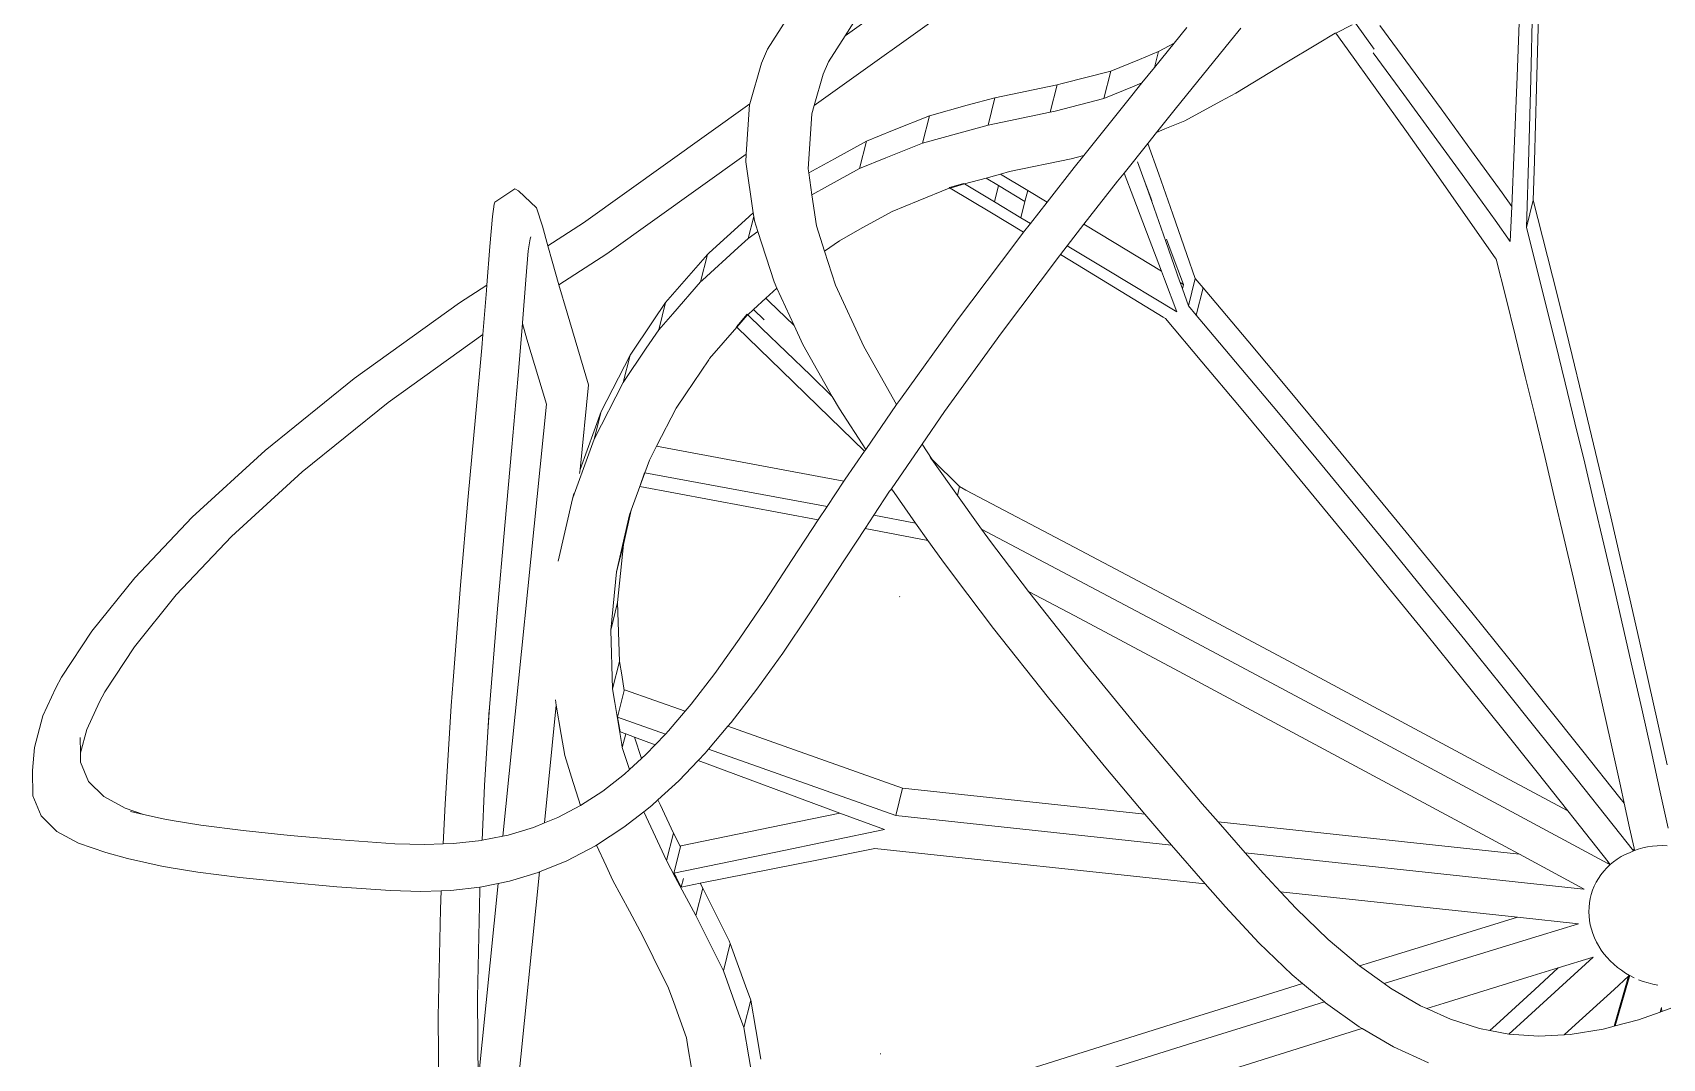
# Model space of a CAD drawing. Header units: millimetres. Extents: x 930469 to 1523124, y -120375 to 411163.
# Drawn here: x 1423633.1 to 1424059.6, y -43642.7 to -43374.1 of the extents above; entities that cross this region are included whole.
import ezdxf

# ---------------------------------------------------------------- set-up
doc = ezdxf.new("R2010")
doc.units = ezdxf.units.MM
doc.linetypes.add('HIDDEN', pattern=[0.75, 0.5, -0.25])
doc.layers.add('A-NET KHUAT', color=8, linetype='HIDDEN', lineweight=0)
doc.layers.add('xr', color=8, linetype='Continuous', lineweight=0)

# ---------------------------------------------------------------- blocks, each defined once
blk = doc.blocks.new('zzz')
at = {"layer": 'xr', "ltscale": 3}
for p, q in [((1230075.31, 23578.7), (1230067.24, 23570.64)), ((1230085.75, 23583.06), (1230075.31, 23578.7)), ((1230099.1, 23583.27), (1230085.75, 23583.06)), ((1230099.1, 23583.27), (1230111.11, 23582.34)), ((1230127.64, 23577.87), (1230111.11, 23582.34)), ((1230142.43, 23571.09), (1230127.64, 23577.87)), ((1230067.24, 23570.64), (1230061.01, 23559.27)), ((1230147.93, 23568.06), (1230142.43, 23571.09)), ((1230172, 23552.29), (1230147.93, 23568.06)), ((1230061.01, 23559.27), (1230056.13, 23544.85)), ((1230093.36, 23553.93), (1230085.47, 23546.05)), ((1230103.52, 23558.17), (1230093.36, 23553.93)), ((1230108.31, 23558.24), (1230103.52, 23558.17)), ((1230116.41, 23558.37), (1230108.31, 23558.24)), ((1230108.31, 23558.24), (1230120.64, 23554.91)), ((1230120.64, 23554.91), (1230135.14, 23548.26)), ((1230200.03, 23529.72), (1230172, 23552.29)), ((1230053.07, 23533.59), (1230056.13, 23544.85)), ((1230085.47, 23546.05), (1230079.36, 23534.89)), ((1230135.14, 23548.26), (1230140.34, 23545.4)), ((1230140.34, 23545.4), (1230163.85, 23529.99)), ((1230079.36, 23534.89), (1230076.1, 23525.25)), ((1230053.07, 23533.59), (1230049.18, 23516.49)), ((1230077.63, 23531.98), (1230076.1, 23525.25)), ((1230163.85, 23529.99), (1230191.01, 23508.12)), ((1230231.73, 23499.68), (1230200.03, 23529.72)), ((1230076.1, 23525.25), (1230073.74, 23514.89)), ((1230048.32, 23511.81), (1230045.92, 23496.81)), ((1230049.18, 23516.49), (1230048.32, 23511.81)), ((1230072.88, 23510.19), (1230070.48, 23495.15)), ((1230073.74, 23514.89), (1230072.88, 23510.19)), ((1230191.01, 23508.12), (1230221.66, 23479.08)), ((1230045.92, 23496.81), (1230043.08, 23474.72)), ((1230070.48, 23495.15), (1230067.62, 23472.97)), ((1230266.69, 23461.57), (1230231.73, 23499.68)), ((1230043.08, 23474.72), (1230040.54, 23450.41)), ((1230221.66, 23479.08), (1230255.46, 23442.24)), ((1230067.62, 23472.97), (1230065.06, 23448.52)), ((1230304.32, 23414.98), (1230266.69, 23461.57)), ((1230040.54, 23450.41), (1230038.25, 23424.08)), ((1230065.06, 23448.52), (1230062.76, 23422.01)), ((1230255.46, 23442.24), (1230291.89, 23397.13)), ((1230038.25, 23424.08), (1230036.23, 23395.92)), ((1230062.76, 23422.01), (1230060.74, 23393.76)), ((1230343.97, 23359.78), (1230304.32, 23414.98)), ((1230036.23, 23395.92), (1230035.76, 23380.01)), ((1230060.74, 23393.76), (1230060.27, 23378.06)), ((1230291.89, 23397.13), (1230327.44, 23347.63)), ((1230035.76, 23380.01), (1230036.15, 23369.39)), ((1230060.27, 23378.06), (1230060.63, 23368.3)), ((1229913.4, 23370.58), (1229970.29, 23370.99)), ((1229970.29, 23370.99), (1230026.54, 23369.83)), ((1230026.54, 23369.83), (1230036.15, 23369.39)), ((1230036.15, 23369.39), (1230036.34, 23364.35)), ((1230036.34, 23364.35), (1230038.07, 23349.15)), ((1230060.63, 23368.3), (1230081.42, 23367.36)), ((1230060.63, 23368.3), (1230060.83, 23362.92)), ((1230081.42, 23367.36), (1230133.02, 23364.15)), ((1230133.02, 23364.15), (1230146.16, 23363.22)), ((1230060.83, 23362.92), (1230062.49, 23348.35)), ((1230146.16, 23363.22), (1230196.23, 23359.27)), ((1230196.23, 23359.27), (1230242.54, 23355.21)), ((1230353.19, 23345.51), (1230343.97, 23359.78)), ((1229936.09, 23350.07), (1229980.28, 23350.39)), ((1229936.09, 23350.07), (1230039.97, 23339.62)), ((1229980.28, 23350.39), (1230036.39, 23349.23)), ((1230036.39, 23349.23), (1230038.07, 23349.15)), ((1230038.07, 23349.15), (1230038.09, 23348.93)), ((1230038.09, 23348.93), (1230039.97, 23339.62)), ((1230062.49, 23348.35), (1230062.55, 23348.05)), ((1230062.55, 23348.05), (1230064.75, 23337.13)), ((1230062.55, 23348.05), (1230091.26, 23346.77)), ((1230119.29, 23345.01), (1230091.26, 23346.77)), ((1230242.54, 23355.21), (1230284.19, 23351.43)), ((1230284.19, 23351.43), (1230320.39, 23348.21)), ((1230320.39, 23348.21), (1230327.44, 23347.63)), ((1230327.44, 23347.63), (1230350.4, 23345.73)), ((1230039.97, 23339.62), (1230041.16, 23333.71)), ((1230119.29, 23345.01), (1230131.1, 23344.28)), ((1230132.04, 23344.11), (1230119.29, 23345.01)), ((1230181.59, 23340.2), (1230132.04, 23344.11)), ((1230227.31, 23336.19), (1230181.59, 23340.2)), ((1230350.4, 23345.73), (1230353.19, 23345.51)), ((1230353.19, 23345.51), (1230373.53, 23343.93)), ((1230373.53, 23343.93), (1230389.13, 23342.61)), ((1230389.13, 23342.61), (1230395.59, 23341.67)), ((1230395.59, 23341.67), (1230396.72, 23341.31)), ((1230403.63, 23330.84), (1230396.72, 23341.31)), ((1229904.73, 23332.15), (1230045.96, 23317.95)), ((1230041.16, 23333.71), (1230045.69, 23318.62)), ((1230064.75, 23337.13), (1230065.3, 23334.39)), ((1230064.75, 23337.13), (1230291.02, 23314.37)), ((1230065.3, 23334.39), (1230069.29, 23321.09)), ((1230268.4, 23332.46), (1230227.31, 23336.19)), ((1230304.05, 23329.3), (1230268.4, 23332.46)), ((1230403.63, 23330.84), (1230402.73, 23328.95)), ((1230325.04, 23324.52), (1230291.02, 23314.37)), ((1230333.26, 23326.88), (1230304.05, 23329.3)), ((1230333.26, 23326.88), (1230325.04, 23324.52)), ((1230333.5, 23326.86), (1230333.26, 23326.88)), ((1230356.1, 23325.11), (1230333.5, 23326.86)), ((1230371.31, 23323.82), (1230356.1, 23325.11)), ((1230377.59, 23322.9), (1230371.31, 23323.82)), ((1230378.64, 23322.57), (1230377.59, 23322.9)), ((1230393.7, 23319.61), (1230402.73, 23328.95)), ((1230045.69, 23318.62), (1230045.96, 23317.95)), ((1230045.96, 23317.95), (1230051.82, 23303.59)), ((1230069.29, 23321.09), (1230071.63, 23315.36)), ((1230071.63, 23315.36), (1230074.45, 23308.45)), ((1230071.63, 23315.36), (1230133.24, 23309.17)), ((1230373.85, 23313.55), (1230365.82, 23311.29)), ((1230384.15, 23316.46), (1230373.85, 23313.55)), ((1230385.85, 23294.99), (1230373.85, 23313.55)), ((1230393.7, 23319.61), (1230384.15, 23316.46)), ((1230074.45, 23308.45), (1230080.72, 23296.53)), ((1230106.89, 23304.78), (1230095.53, 23301.18)), ((1230117.95, 23306.61), (1230106.89, 23304.78)), ((1230133.24, 23309.17), (1230117.95, 23306.61)), ((1230136.15, 23309.66), (1230133.24, 23309.17)), ((1230241.41, 23300.73), (1230208.8, 23308.21)), ((1230353.51, 23307.76), (1230338.69, 23303.51)), ((1230365.82, 23311.29), (1230353.51, 23307.76)), ((1230353.51, 23307.76), (1230369.69, 23282.73)), ((1230051.82, 23303.59), (1230059.69, 23288.62)), ((1230095.53, 23301.18), (1230080.72, 23296.53)), ((1230080.72, 23296.53), (1230080.76, 23296.44)), ((1230080.76, 23296.44), (1230088.29, 23284.87)), ((1230241.83, 23300.58), (1230241.41, 23300.73)), ((1230244.08, 23300.06), (1230241.83, 23300.58)), ((1230241.83, 23300.58), (1230272.69, 23289.33)), ((1230256.77, 23296.75), (1230254.59, 23296.96)), ((1230301.08, 23292.29), (1230256.77, 23296.75)), ((1230256.77, 23296.75), (1230287.01, 23285.72)), ((1230338.69, 23303.51), (1230301.08, 23292.29)), ((1230060.05, 23288.07), (1230049.19, 23283.04)), ((1230059.69, 23288.62), (1230060.05, 23288.07)), ((1230060.05, 23288.07), (1230069.34, 23273.78)), ((1230287.01, 23285.72), (1230272.69, 23289.33)), ((1230272.69, 23289.33), (1230302.28, 23274.19)), ((1230385.85, 23294.99), (1230448.15, 23207.92)), ((1230041.52, 23279.5), (1230025.38, 23270.87)), ((1230049.19, 23283.04), (1230041.52, 23279.5)), ((1230088.29, 23284.87), (1230097.16, 23273.52)), ((1230134.79, 23278.55), (1230112.75, 23274.87)), ((1230141.86, 23279.75), (1230134.79, 23278.55)), ((1230172.66, 23280.71), (1230141.86, 23279.75)), ((1230156.18, 23276.14), (1230141.86, 23279.75)), ((1230186.99, 23277.1), (1230172.66, 23280.71)), ((1230203.18, 23277.68), (1230172.66, 23280.71)), ((1230287.01, 23285.72), (1230316.6, 23270.58)), ((1230369.69, 23282.73), (1230421.93, 23209.73)), ((1230025.38, 23270.87), (1230012.26, 23263.91)), ((1230069.34, 23273.78), (1230077.45, 23263.4)), ((1230097.16, 23273.52), (1230099.54, 23270.92)), ((1230111.2, 23274.61), (1230099.54, 23270.92)), ((1230099.54, 23270.92), (1230105.33, 23264.61)), ((1230112.75, 23274.87), (1230111.2, 23274.61)), ((1230118.31, 23272.82), (1230111.2, 23274.61)), ((1230116.59, 23268.17), (1230118.31, 23272.82)), ((1230118.21, 23252.02), (1230127.09, 23277.1)), ((1230118.31, 23272.82), (1230119.42, 23275.82)), ((1230127.09, 23277.1), (1230119.42, 23275.82)), ((1230141.02, 23273.59), (1230127.09, 23277.1)), ((1230130.17, 23241.71), (1230141.41, 23273.49)), ((1230149.11, 23274.94), (1230141.02, 23273.59)), ((1230141.41, 23273.49), (1230141.02, 23273.59)), ((1230156.18, 23276.14), (1230149.11, 23274.94)), ((1230186.99, 23277.1), (1230156.18, 23276.14)), ((1230217.5, 23274.07), (1230186.99, 23277.1)), ((1230217.5, 23274.07), (1230203.18, 23277.68)), ((1230232.98, 23270.84), (1230203.18, 23277.68)), ((1230235.4, 23269.96), (1230217.5, 23274.07)), ((1230235.4, 23269.96), (1230232.98, 23270.84)), ((1230247.86, 23265.42), (1230235.4, 23269.96)), ((1230320.19, 23262.08), (1230302.28, 23274.19)), ((1230316.6, 23270.58), (1230302.28, 23274.19)), ((1230334.52, 23258.47), (1230316.6, 23270.58)), ((1230012.26, 23263.91), (1230001.43, 23258.5)), ((1230077.45, 23263.4), (1230066.9, 23258.48)), ((1230077.45, 23263.4), (1230080.73, 23259.22)), ((1230116.59, 23268.17), (1230105.33, 23264.61)), ((1230105.33, 23264.61), (1230107.6, 23262.12)), ((1230107.6, 23262.12), (1230112.6, 23257.36)), ((1230112.6, 23257.36), (1230116.59, 23268.17)), ((1230230.34, 23172.07), (1230247.86, 23265.42)), ((1230237.31, 23167.48), (1230255.03, 23262.81)), ((1230247.86, 23265.42), (1230247.88, 23265.53)), ((1230255.03, 23262.81), (1230247.86, 23265.42)), ((1230255.05, 23262.92), (1230247.88, 23265.53)), ((1230255.03, 23262.81), (1230255.05, 23262.92)), ((1230261.68, 23260.38), (1230255.03, 23262.81)), ((1230329.81, 23255.56), (1230320.19, 23262.08)), ((1230001.43, 23258.5), (1229985.07, 23250.39)), ((1230066.9, 23258.48), (1230051.89, 23251.52)), ((1230081.22, 23254.87), (1230066.21, 23247.91)), ((1230080.73, 23259.22), (1230083.66, 23256.01)), ((1230083.66, 23256.01), (1230081.22, 23254.87)), ((1230083.66, 23256.01), (1230093.73, 23245.02)), ((1230112.6, 23257.36), (1230118.21, 23252.02)), ((1230250.67, 23158.67), (1230268.89, 23256.7)), ((1230268.89, 23256.7), (1230261.68, 23260.38)), ((1230288.86, 23246.49), (1230268.89, 23256.7)), ((1230338.27, 23248.25), (1230329.81, 23255.56)), ((1230344.14, 23251.95), (1230329.81, 23255.56)), ((1230344.14, 23251.95), (1230334.52, 23258.47)), ((1229977.65, 23247.72), (1229959.12, 23241.08)), ((1229985.07, 23250.39), (1229977.65, 23247.72)), ((1230043.27, 23246.9), (1230023.12, 23236.13)), ((1230043.21, 23246.49), (1230038.07, 23243.74)), ((1230045.26, 23247.59), (1230043.21, 23246.49)), ((1230051.89, 23251.52), (1230043.27, 23246.9)), ((1230056.37, 23194.2), (1230045.26, 23247.59)), ((1230059.11, 23244.1), (1230045.26, 23247.59)), ((1230066.21, 23247.91), (1230051.89, 23251.52)), ((1230066.21, 23247.91), (1230059.11, 23244.1)), ((1230093.73, 23245.02), (1230104.31, 23234.95)), ((1230118.21, 23252.02), (1230119.79, 23250.51)), ((1230119.79, 23250.51), (1230130.17, 23241.71)), ((1230296.36, 23241.44), (1230288.86, 23246.49)), ((1230355.07, 23233.65), (1230338.27, 23248.25)), ((1230352.59, 23244.64), (1230344.14, 23251.95)), ((1230369.39, 23230.04), (1230352.59, 23244.64)), ((1229954.33, 23240.26), (1229932.05, 23236.48)), ((1229959.12, 23241.08), (1229954.33, 23240.26)), ((1230023.12, 23236.13), (1230019.38, 23234.25)), ((1230037.45, 23232.52), (1230023.12, 23236.13)), ((1230042.57, 23242.61), (1230038.07, 23243.74)), ((1230040.04, 23233.91), (1230038.07, 23243.74)), ((1230059.59, 23243.98), (1230059.11, 23244.1)), ((1230070.69, 23190.59), (1230059.59, 23243.98)), ((1230130.17, 23241.71), (1230133.86, 23238.58)), ((1230133.86, 23238.58), (1230149.86, 23226.25)), ((1230314.23, 23229.36), (1230296.36, 23241.44)), ((1230019.38, 23234.25), (1229995.51, 23222.34)), ((1230033.7, 23230.64), (1230009.83, 23218.73)), ((1230037.45, 23232.52), (1230033.7, 23230.64)), ((1230040.04, 23233.91), (1230037.45, 23232.52)), ((1230052.57, 23171), (1230040.04, 23233.91)), ((1230110.25, 23229.5), (1230075.52, 23131.54)), ((1230076.84, 23160.84), (1230104.31, 23234.95)), ((1230104.31, 23234.95), (1230108.23, 23231.21)), ((1230108.23, 23231.21), (1230110.25, 23229.5)), ((1230110.25, 23229.5), (1230122.25, 23219.32)), ((1230314.76, 23228.91), (1230314.23, 23229.36)), ((1230331.17, 23214.72), (1230314.76, 23228.91)), ((1230355.94, 23232.7), (1230355.07, 23233.65)), ((1230369.39, 23230.04), (1230355.07, 23233.65)), ((1230372.97, 23213.97), (1230355.94, 23232.7)), ((1230370.26, 23229.09), (1230369.39, 23230.04)), ((1230387.3, 23210.36), (1230370.26, 23229.09)), ((1229994.22, 23221.7), (1229972.08, 23213.73)), ((1229995.51, 23222.34), (1229994.22, 23221.7)), ((1230008.54, 23218.09), (1229994.22, 23221.7)), ((1230122.25, 23219.32), (1230089.84, 23127.93)), ((1230122.25, 23219.32), (1230124.2, 23217.67)), ((1230149.86, 23226.25), (1230167.8, 23213.43)), ((1229964.53, 23211.03), (1229949.1, 23208.39)), ((1229972.08, 23213.73), (1229964.53, 23211.03)), ((1229978.85, 23207.42), (1229964.53, 23211.03)), ((1230008.54, 23218.09), (1229986.41, 23210.12)), ((1230009.83, 23218.73), (1230008.54, 23218.09)), ((1230124.2, 23217.67), (1230141.64, 23204.22)), ((1230167.8, 23213.43), (1230187.68, 23200)), ((1230308.6, 23191.34), (1230331.17, 23214.72)), ((1230331.17, 23214.72), (1230331.37, 23214.92)), ((1230332.57, 23213.51), (1230331.17, 23214.72)), ((1230332.63, 23213.84), (1230331.37, 23214.92)), ((1230337.46, 23209.26), (1230332.57, 23213.51)), ((1230337.98, 23209.19), (1230332.63, 23213.84)), ((1230377.74, 23208.7), (1230372.97, 23213.97)), ((1230391.18, 23206.07), (1230387.3, 23210.36)), ((1229949.1, 23208.39), (1229933.67, 23205.77)), ((1229963.43, 23204.78), (1229947.99, 23202.16)), ((1229978.85, 23207.42), (1229963.43, 23204.78)), ((1229986.41, 23210.12), (1229978.85, 23207.42)), ((1230141.64, 23204.22), (1230160.62, 23190.66)), ((1230330.61, 23201.52), (1230337.75, 23208.95)), ((1230335.14, 23200.38), (1230340.5, 23205.94)), ((1230337.75, 23208.95), (1230337.46, 23209.26)), ((1230337.93, 23209.14), (1230337.46, 23209.26)), ((1230337.75, 23208.95), (1230337.93, 23209.14)), ((1230340.5, 23205.94), (1230337.75, 23208.95)), ((1230337.93, 23209.14), (1230337.98, 23209.19)), ((1230346.42, 23199.46), (1230340.5, 23205.94)), ((1230381.35, 23203.66), (1230355.02, 23195.21)), ((1230381.35, 23203.66), (1230377.74, 23208.7)), ((1230389.29, 23205.79), (1230377.74, 23208.7)), ((1230386.92, 23205.45), (1230381.35, 23203.66)), ((1230389.29, 23205.79), (1230386.92, 23205.45)), ((1230391.18, 23206.07), (1230389.29, 23205.79)), ((1230417.89, 23209.99), (1230391.18, 23206.07)), ((1230421.93, 23209.73), (1230417.89, 23209.99)), ((1230447.81, 23208.02), (1230421.93, 23209.73)), ((1230448.15, 23207.92), (1230447.81, 23208.02)), ((1230469.46, 23201.78), (1230448.15, 23207.92)), ((1230476.75, 23198.63), (1230469.46, 23201.78)), ((1230068.12, 23137.31), (1230056.37, 23194.2)), ((1230187.68, 23200), (1230209.57, 23185.76)), ((1230306.12, 23176.16), (1230330.61, 23201.52)), ((1230332.21, 23184.73), (1230344.93, 23197.91)), ((1230351.69, 23193.68), (1230332.21, 23184.73)), ((1230344.93, 23197.91), (1230346.42, 23199.46)), ((1230349.88, 23195.68), (1230346.42, 23199.46)), ((1230351.69, 23193.68), (1230349.88, 23195.68)), ((1230355.02, 23195.21), (1230351.69, 23193.68)), ((1230503.88, 23181.37), (1230476.75, 23198.63)), ((1230076.84, 23160.84), (1230070.69, 23190.59)), ((1230160.62, 23190.66), (1230181.2, 23176.76)), ((1230209.57, 23185.76), (1230230.34, 23172.07)), ((1230283.99, 23165.99), (1230308.6, 23191.34)), ((1230332.21, 23184.73), (1230322.19, 23180.13)), ((1230181.2, 23176.76), (1230203.36, 23162.34)), ((1230322.19, 23180.13), (1230294.99, 23164.7)), ((1230294.99, 23164.7), (1230306.12, 23176.16)), ((1230412.05, 23177.03), (1230400.64, 23175.36)), ((1230414.19, 23177.35), (1230412.05, 23177.03)), ((1230419.47, 23163.57), (1230412.05, 23177.03)), ((1230442.98, 23175.45), (1230414.19, 23177.35)), ((1230058.22, 23142.4), (1230052.57, 23171)), ((1230230.34, 23172.07), (1230237.31, 23167.48)), ((1230371.03, 23168.71), (1230353.25, 23163.01)), ((1230384.27, 23172.95), (1230371.03, 23168.71)), ((1230376.53, 23161.01), (1230371.03, 23168.71)), ((1230400.64, 23175.36), (1230384.27, 23172.95)), ((1230405.15, 23167.18), (1230400.64, 23175.36)), ((1230447.36, 23174.18), (1230442.98, 23175.45)), ((1230463.74, 23169.46), (1230447.36, 23174.18)), ((1230447.36, 23174.18), (1230568.68, 23004.64)), ((1230470.25, 23166.65), (1230463.74, 23169.46)), ((1230068.12, 23137.31), (1230076.84, 23160.84)), ((1230203.36, 23162.34), (1230225.75, 23147.59)), ((1230237.31, 23167.48), (1230250.67, 23158.67)), ((1230266.34, 23147.9), (1230283.99, 23165.99)), ((1230288.44, 23160.98), (1230267.28, 23147.25)), ((1230294.99, 23164.7), (1230288.44, 23160.98)), ((1230353.25, 23163.01), (1230321.17, 23148.26)), ((1230382.51, 23150.24), (1230376.53, 23161.01)), ((1230414.32, 23150.42), (1230405.15, 23167.18)), ((1230428.64, 23146.81), (1230419.47, 23163.57)), ((1230483.9, 23157.96), (1230470.25, 23166.65)), ((1230250.67, 23158.67), (1230251.65, 23158.02)), ((1230251.65, 23158.02), (1230266.34, 23147.9)), ((1230496.26, 23150.1), (1230483.9, 23157.96)), ((1230483.9, 23157.96), (1230551.41, 23063.62)), ((1230039.76, 22969.51), (1230058.22, 23142.4)), ((1230219.56, 23114.63), (1230225.75, 23147.59)), ((1230225.75, 23147.59), (1230232.76, 23142.97)), ((1230228.7, 23121.11), (1230232.76, 23142.97)), ((1230232.76, 23142.97), (1230245.31, 23134.7)), ((1230266.34, 23147.9), (1230267.28, 23147.25)), ((1230267.28, 23147.25), (1230290.8, 23131.04)), ((1230321.17, 23148.26), (1230290.8, 23131.04)), ((1230391.83, 23133.34), (1230382.51, 23150.24)), ((1230419.89, 23136.73), (1230414.32, 23150.42)), ((1230428.64, 23146.81), (1230414.32, 23150.42)), ((1230434.21, 23133.12), (1230428.64, 23146.81)), ((1229950.81, 23139.28), (1229950.76, 23139.59)), ((1230245.31, 23134.7), (1230246.11, 23134.14)), ((1230245.95, 23133.29), (1230246.11, 23134.14)), ((1230245.95, 23133.29), (1230246.66, 23133.77)), ((1230246.11, 23134.14), (1230246.66, 23133.77)), ((1230246.66, 23133.77), (1230269.93, 23117.72)), ((1230427.65, 23117.5), (1230419.89, 23136.73)), ((1230060.08, 22987.26), (1230075.52, 23131.54)), ((1230089.84, 23127.93), (1230075.52, 23131.54)), ((1230076.27, 23001.06), (1230089.84, 23127.93)), ((1230190.08, 23129.32), (1230190.2, 23129.62)), ((1230244.64, 23132.42), (1230228.7, 23121.11)), ((1230244.64, 23132.42), (1230245.95, 23133.29)), ((1230290.8, 23131.04), (1230293.63, 23129.09)), ((1230293.63, 23129.09), (1230335.07, 23099.21)), ((1230397.38, 23119.79), (1230391.83, 23133.34)), ((1230441.97, 23113.89), (1230434.21, 23133.12)), ((1230228.7, 23121.11), (1230219.56, 23114.63)), ((1230269.93, 23117.72), (1230261.9, 23112.51)), ((1230269.93, 23117.72), (1230287.01, 23105.95)), ((1230403.96, 23103.59), (1230397.38, 23119.79)), ((1230433.1, 23097.71), (1230427.65, 23117.5)), ((1230441.97, 23113.89), (1230427.65, 23117.5)), ((1230219.56, 23114.63), (1230209.41, 23107.42)), ((1230260.68, 23111.72), (1230243.12, 23099.26)), ((1230247.75, 23098.1), (1230261.9, 23112.51)), ((1230262.14, 23112.75), (1230260.68, 23111.72)), ((1230261.9, 23112.51), (1230260.68, 23111.72)), ((1230261.9, 23112.51), (1230262.14, 23112.75)), ((1230263.11, 23113.44), (1230262.14, 23112.75)), ((1230447.43, 23094.1), (1230441.97, 23113.89)), ((1230200.5, 23100.83), (1230173.52, 23080.33)), ((1230209.41, 23107.42), (1230200.5, 23100.83)), ((1230287.01, 23105.95), (1230328.21, 23076.24)), ((1230391.08, 23081.33), (1230404.13, 23102.98)), ((1230404.13, 23102.98), (1230403.96, 23103.59)), ((1230404.13, 23102.98), (1230404.43, 23103.48)), ((1230406.24, 23095.44), (1230404.13, 23102.98)), ((1230404.43, 23103.48), (1230404.46, 23103.53)), ((1230404.48, 23103.46), (1230404.43, 23103.48)), ((1230404.48, 23103.46), (1230404.46, 23103.53)), ((1230406.56, 23095.98), (1230404.48, 23103.46)), ((1230215.85, 23037.75), (1230245.98, 23094.74)), ((1230243.12, 23099.26), (1230227.89, 23088.45)), ((1230247.75, 23098.1), (1230243.12, 23099.26)), ((1230245.98, 23094.74), (1230247.75, 23098.1)), ((1230335.07, 23099.21), (1230375.6, 23068.73)), ((1230396.89, 23079.87), (1230406.24, 23095.44)), ((1230406.24, 23095.44), (1230406.56, 23095.98)), ((1230409.35, 23084.26), (1230406.24, 23095.44)), ((1230437.07, 23083.21), (1230433.1, 23097.71)), ((1230451.39, 23079.6), (1230447.43, 23094.1)), ((1230201.53, 23041.36), (1230225.48, 23086.67)), ((1230225.48, 23086.67), (1230218.95, 23081.84)), ((1230227.89, 23088.45), (1230225.48, 23086.67)), ((1230405.4, 23077.72), (1230409.35, 23084.26)), ((1230410.57, 23079.86), (1230409.35, 23084.26)), ((1230443.76, 23050.69), (1230437.07, 23083.21)), ((1230451.39, 23079.6), (1230437.07, 23083.21)), ((1230173.52, 23080.33), (1230137.14, 23051.59)), ((1230218.95, 23081.84), (1230192.89, 23062.04)), ((1230328.21, 23076.24), (1230368.57, 23045.89)), ((1230380.93, 23064.58), (1230391.08, 23081.33)), ((1230388.57, 23066.01), (1230396.89, 23079.87)), ((1230396.89, 23079.87), (1230405.4, 23077.72)), ((1230397.01, 23063.88), (1230405.4, 23077.72)), ((1230402.89, 23062.4), (1230411.45, 23076.66)), ((1230411.45, 23076.66), (1230410.57, 23079.86)), ((1230412.73, 23072.04), (1230411.45, 23076.66)), ((1230458.09, 23047.08), (1230451.39, 23079.6)), ((1229955.46, 23021.25), (1229940.91, 23067.34)), ((1230375.6, 23068.73), (1230380.93, 23064.58)), ((1230385.54, 23060.99), (1230388.57, 23066.01)), ((1230397.01, 23063.88), (1230388.57, 23066.01)), ((1230419.46, 23039.69), (1230412.73, 23072.04)), ((1230191.9, 23061.28), (1230155.37, 23032.42)), ((1230180.04, 23037.83), (1230192.89, 23062.04)), ((1230192.89, 23062.04), (1230191.9, 23061.28)), ((1230380.93, 23064.58), (1230385.54, 23060.99)), ((1230385.54, 23060.99), (1230396.76, 23052.25)), ((1230396.76, 23052.25), (1230402.89, 23062.4)), ((1230402.89, 23062.4), (1230397.01, 23063.88)), ((1230137.14, 23051.59), (1230100.53, 23021.59)), ((1230396.76, 23052.25), (1230414.87, 23038.14)), ((1230444.45, 23048.05), (1230443.76, 23050.69)), ((1230458.09, 23047.08), (1230443.76, 23050.69)), ((1230171.29, 22984.4), (1230201.53, 23041.36)), ((1230361.31, 23020.84), (1230373.92, 23041.73)), ((1230363.86, 23036.43), (1230369.27, 23045.35)), ((1230368.57, 23045.89), (1230369.27, 23045.35)), ((1230369.27, 23045.35), (1230373.92, 23041.73)), ((1230373.92, 23041.73), (1230385.14, 23032.99)), ((1230421.2, 23033.08), (1230419.46, 23039.69)), ((1230451, 23022.61), (1230444.45, 23048.05)), ((1230458.77, 23044.44), (1230458.09, 23047.08)), ((1230465.33, 23019), (1230458.77, 23044.44)), ((1230155.37, 23032.42), (1230118.55, 23002.25)), ((1230149.7, 22980.9), (1230180.04, 23037.83)), ((1230185.61, 22980.79), (1230215.85, 23037.75)), ((1230336.53, 22991.55), (1230363.86, 23036.43)), ((1230375.63, 23017.23), (1230385.14, 23032.99)), ((1230385.14, 23032.99), (1230407.75, 23015.37)), ((1230414.87, 23038.14), (1230421.2, 23033.08)), ((1230421.2, 23033.08), (1230452.54, 23008.03)), ((1229955.6, 22978.79), (1229941.14, 23024.86)), ((1230457.18, 23007.6), (1230451, 23022.61)), ((1230465.33, 23019), (1230451, 23022.61)), ((1229969.92, 22975.18), (1229955.46, 23021.25)), ((1230100.53, 23021.59), (1230076.27, 23001.06)), ((1230339.26, 22984.48), (1230361.31, 23020.84)), ((1230360.62, 22992.48), (1230375.63, 23017.23)), ((1230407.75, 23015.37), (1230411.96, 23012.01)), ((1230471.5, 23003.99), (1230465.33, 23019)), ((1230377.57, 22998.87), (1230398.61, 23006.88)), ((1230398.61, 23006.88), (1230411.96, 23012.01)), ((1230411.96, 23012.01), (1230427.46, 22999.62)), ((1230452.54, 23008.03), (1230459.2, 23002.64)), ((1230459.2, 23002.64), (1230457.18, 23007.6)), ((1230076.27, 23001.06), (1230063.95, 22990.63)), ((1230118.55, 23002.25), (1230081.72, 22971.09)), ((1230360.62, 22992.48), (1230377.57, 22998.87)), ((1230376.13, 22990.12), (1230397.08, 22997.5)), ((1230397.08, 22997.5), (1230408.19, 23001.46)), ((1230397.51, 22997.4), (1230408.19, 23001.46)), ((1230408.19, 23001.46), (1230417.9, 23004.92)), ((1230411.4, 22993.89), (1230427.46, 22999.62)), ((1230427.46, 22999.62), (1230433.21, 22995.02)), ((1230459.2, 23002.64), (1230467.27, 22996.11)), ((1230475.56, 22994.02), (1230471.5, 23003.99)), ((1230063.95, 22990.63), (1230060.08, 22987.26)), ((1230313.1, 22971.23), (1230335.77, 22990.31)), ((1230335.77, 22990.31), (1230336.53, 22991.55)), ((1230339.26, 22984.48), (1230356.4, 22990.89)), ((1230355.07, 22982.75), (1230376.13, 22990.12)), ((1230356.4, 22990.89), (1230360.62, 22992.48)), ((1230370.73, 22987.28), (1230377.4, 22989.8)), ((1230390.46, 22986.51), (1230411.4, 22993.89)), ((1230435.04, 22990.61), (1230433.21, 22995.02)), ((1230433.21, 22995.02), (1230445.41, 22985.27)), ((1230439.32, 22980.19), (1230435.04, 22990.61)), ((1230475.56, 22994.02), (1230467.27, 22996.11)), ((1230480, 22985.81), (1230467.27, 22996.11)), ((1230480, 22985.81), (1230475.56, 22994.02)), ((1229948.67, 22936.47), (1229934.2, 22982.54)), ((1230060.08, 22987.26), (1230039.76, 22969.51)), ((1230119.25, 22923.98), (1230149.7, 22980.9)), ((1230140.94, 22927.46), (1230171.29, 22984.4)), ((1230155.27, 22923.85), (1230185.61, 22980.79)), ((1230342.41, 22978.37), (1230351.3, 22981.45)), ((1230351.3, 22981.45), (1230354.63, 22982.6)), ((1230353.58, 22980.87), (1230351.3, 22981.45)), ((1230353.58, 22980.87), (1230370.73, 22987.28)), ((1230353.58, 22980.87), (1230354.63, 22982.6)), ((1230354.63, 22982.6), (1230355.07, 22982.75)), ((1230369.39, 22979.14), (1230390.46, 22986.51)), ((1230449.59, 22961.33), (1230439.32, 22980.19)), ((1230445.41, 22985.27), (1230481.26, 22956.26)), ((1230480, 22985.81), (1230488.26, 22979.12)), ((1229969.98, 22932.75), (1229955.6, 22978.79)), ((1229984.3, 22929.14), (1229969.92, 22975.18)), ((1230333.08, 22970.47), (1230337.59, 22974.29)), ((1230337.59, 22974.29), (1230342.41, 22978.37)), ((1230351.91, 22970.68), (1230337.59, 22974.29)), ((1230356.73, 22974.76), (1230342.41, 22978.37)), ((1230351.91, 22970.68), (1230356.73, 22974.76)), ((1230356.73, 22974.76), (1230369.39, 22979.14)), ((1230039.76, 22969.51), (1230027.62, 22958.92)), ((1230081.72, 22971.09), (1230072.17, 22962.75)), ((1230289.67, 22951.64), (1230313.1, 22971.23)), ((1230309.76, 22950.85), (1230333.08, 22970.47)), ((1230324.08, 22947.24), (1230347.4, 22966.86)), ((1230347.4, 22966.86), (1230351.91, 22970.68)), ((1230027.62, 22958.92), (1230008.9, 22941.4)), ((1230055.28, 22805.09), (1230072.17, 22962.75)), ((1230072.17, 22962.75), (1230055.94, 22948.58)), ((1230453.78, 22953.59), (1230449.59, 22961.33)), ((1230481.26, 22956.26), (1230487.89, 22950.92)), ((1230036.97, 22771.58), (1230055.94, 22948.58)), ((1230055.94, 22948.58), (1230045.28, 22939.27)), ((1230266.12, 22932.08), (1230289.67, 22951.64)), ((1230286.33, 22931.25), (1230309.76, 22950.85)), ((1230300.65, 22927.64), (1230324.08, 22947.24)), ((1230464.63, 22935.79), (1230453.78, 22953.59)), ((1230008.9, 22941.4), (1229992.17, 22924)), ((1230045.28, 22939.27), (1230035.56, 22930.17)), ((1229963.04, 22890.43), (1229948.67, 22936.47)), ((1229977.93, 22907.13), (1229969.98, 22932.75)), ((1229987.58, 22918.56), (1229984.3, 22929.14)), ((1230022.28, 22806.13), (1230035.56, 22930.17)), ((1230035.56, 22930.17), (1230026.79, 22921.97)), ((1230242.47, 22912.54), (1230266.12, 22932.08)), ((1230262.78, 22911.69), (1230286.33, 22931.25)), ((1230469.51, 22927.72), (1230464.63, 22935.79)), ((1229992.17, 22924), (1229987.58, 22918.56)), ((1230026.79, 22921.97), (1230010.62, 22905.16)), ((1230088.7, 22867.1), (1230119.25, 22923.98)), ((1230110.5, 22870.55), (1230140.94, 22927.46)), ((1230124.82, 22866.94), (1230155.27, 22923.85)), ((1230277.11, 22908.08), (1230300.65, 22927.64)), ((1230479.62, 22910.76), (1230469.51, 22927.72)), ((1229987.58, 22918.56), (1229977.93, 22907.13)), ((1230218.7, 22893.02), (1230242.47, 22912.54)), ((1230239.13, 22892.15), (1230262.78, 22911.69)), ((1229977.49, 22906.6), (1229964.87, 22889.03)), ((1229977.93, 22907.13), (1229977.49, 22906.6)), ((1230010.62, 22905.16), (1229996.82, 22888.8)), ((1230253.45, 22888.54), (1230277.11, 22908.08)), ((1230485.13, 22901.46), (1230479.62, 22910.76)), ((1230455.44, 22879.69), (1230477.08, 22895.23)), ((1230485.28, 22901.16), (1230477.08, 22895.23)), ((1230485.28, 22901.16), (1230485.13, 22901.46)), ((1230489.63, 22892.65), (1230485.28, 22901.16)), ((1229963.96, 22887.48), (1229954.34, 22871.08)), ((1229963.96, 22887.48), (1229963.04, 22890.43)), ((1229964.87, 22889.03), (1229963.96, 22887.48)), ((1229996.75, 22888.72), (1229987.58, 22875.96)), ((1229996.82, 22888.8), (1229996.75, 22888.72)), ((1229998.58, 22883.12), (1229996.82, 22888.8)), ((1230194.82, 22873.54), (1230218.7, 22893.02)), ((1230215.36, 22872.64), (1230239.13, 22892.15)), ((1230229.68, 22869.03), (1230253.45, 22888.54)), ((1230476.86, 22881.18), (1230490.49, 22890.96)), ((1230012.78, 22837.12), (1229998.58, 22883.12)), ((1230433.68, 22864.19), (1230455.44, 22879.69)), ((1230453.14, 22865.67), (1230474.86, 22881.68)), ((1230467.47, 22862.06), (1230489.18, 22878.07)), ((1229954.34, 22871.08), (1229945.95, 22852.61)), ((1229985.17, 22872.6), (1229975.89, 22856.79)), ((1229987.58, 22875.96), (1229985.17, 22872.6)), ((1229998.45, 22840.73), (1229987.58, 22875.96)), ((1230079.95, 22813.66), (1230110.5, 22870.55)), ((1230170.84, 22854.08), (1230194.82, 22873.54)), ((1230191.48, 22853.15), (1230215.36, 22872.64)), ((1230205.81, 22849.54), (1230229.68, 22869.03)), ((1230058.06, 22810.23), (1230088.7, 22867.1)), ((1230094.27, 22810.05), (1230124.82, 22866.94)), ((1230411.79, 22848.71), (1230433.68, 22864.19)), ((1230431.3, 22849.68), (1230453.14, 22865.67)), ((1230445.62, 22846.07), (1230467.47, 22862.06)), ((1229974.46, 22853.63), (1229968.85, 22841.25)), ((1229975.89, 22856.79), (1229974.46, 22853.63)), ((1229977.33, 22844.41), (1229974.46, 22853.63)), ((1230146.75, 22834.64), (1230170.84, 22854.08)), ((1230167.5, 22833.69), (1230191.48, 22853.15)), ((1229991.52, 22798.41), (1229977.33, 22844.41)), ((1230181.82, 22830.08), (1230205.81, 22849.54)), ((1230389.78, 22833.26), (1230411.79, 22848.71)), ((1230409.33, 22833.73), (1230431.3, 22849.68)), ((1230423.66, 22830.12), (1230445.62, 22846.07)), ((1229968.85, 22841.25), (1229963.92, 22825.92)), ((1230012.55, 22794.76), (1229998.45, 22840.73)), ((1230022.28, 22806.13), (1230012.78, 22837.12)), ((1230122.55, 22815.23), (1230146.75, 22834.64)), ((1230143.41, 22814.26), (1230167.5, 22833.69)), ((1230157.73, 22810.65), (1230181.82, 22830.08)), ((1230367.64, 22817.84), (1230389.78, 22833.26)), ((1230387.24, 22817.8), (1230409.33, 22833.73)), ((1230401.57, 22814.19), (1230423.66, 22830.12)), ((1229962.89, 22820.55), (1229961, 22810.64)), ((1229963.92, 22825.92), (1229962.89, 22820.55)), ((1229965.96, 22817.22), (1229962.89, 22820.55)), ((1229960.98, 22810.57), (1229959.94, 22794.88)), ((1229961, 22810.64), (1229960.98, 22810.57)), ((1229970.16, 22800.65), (1229961, 22810.64)), ((1229984.48, 22797.04), (1229965.96, 22817.22)), ((1230050.38, 22758.8), (1230079.95, 22813.66)), ((1230055.28, 22805.09), (1230058.06, 22810.23)), ((1230077.92, 22779.71), (1230094.27, 22810.05)), ((1230098.26, 22795.85), (1230122.55, 22815.23)), ((1230119.21, 22794.85), (1230143.41, 22814.26)), ((1230133.54, 22791.24), (1230157.73, 22810.65)), ((1230326.3, 22807.14), (1230347, 22812.28)), ((1230347, 22812.28), (1230366.81, 22817.26)), ((1230366.81, 22817.26), (1230367.64, 22817.84)), ((1230376.17, 22809.87), (1230387.24, 22817.8)), ((1230376.17, 22809.87), (1230394.41, 22809.07)), ((1230394.41, 22809.07), (1230401.57, 22814.19)), ((1230018.85, 22774.09), (1230022.28, 22806.13)), ((1230037.12, 22771.54), (1230055.28, 22805.09)), ((1230284.54, 22796.92), (1230305.48, 22802.02)), ((1230305.48, 22802.02), (1230326.3, 22807.14)), ((1230364.15, 22796.55), (1230383.37, 22801.43)), ((1230397.7, 22797.82), (1230383.37, 22801.43)), ((1230423.2, 22800.24), (1230383.37, 22801.43)), ((1230424.44, 22807.78), (1230394.41, 22809.07)), ((1230462.5, 22806.23), (1230424.44, 22807.78)), ((1230462.5, 22806.23), (1230500.05, 22804.8)), ((1229959.94, 22794.88), (1229960.64, 22781.6)), ((1229988.59, 22780.49), (1229970.16, 22800.65)), ((1229995.71, 22784.76), (1229984.48, 22797.04)), ((1229995.71, 22784.76), (1229991.52, 22798.41)), ((1230018.85, 22774.09), (1230012.55, 22794.76)), ((1230077.92, 22779.71), (1230098.26, 22795.85)), ((1230094.92, 22775.46), (1230119.21, 22794.85)), ((1230263.49, 22791.86), (1230284.54, 22796.92)), ((1230343.57, 22791.37), (1230364.15, 22796.55)), ((1230357.89, 22787.76), (1230378.48, 22792.94)), ((1230378.48, 22792.94), (1230397.7, 22797.82)), ((1230418.26, 22797.2), (1230397.7, 22797.82)), ((1230456.66, 22796.1), (1230418.26, 22797.2)), ((1230461.35, 22799.2), (1230423.2, 22800.24)), ((1230494.55, 22795.12), (1230456.66, 22796.1)), ((1230461.35, 22799.2), (1230498.98, 22798.28)), ((1230001.3, 22766.53), (1229995.71, 22784.76)), ((1230109.24, 22771.85), (1230133.54, 22791.24)), ((1230221.05, 22781.8), (1230242.32, 22786.82)), ((1230242.32, 22786.82), (1230263.49, 22791.86)), ((1230302.05, 22781.1), (1230322.87, 22786.22)), ((1230322.87, 22786.22), (1230343.57, 22791.37)), ((1230337.19, 22782.61), (1230357.89, 22787.76)), ((1229966.07, 22775.68), (1229960.64, 22781.6)), ((1229960.64, 22781.6), (1229960.81, 22778.51)), ((1229960.81, 22778.51), (1229963.64, 22761.2)), ((1229984.49, 22755.53), (1229966.07, 22775.68)), ((1230001.3, 22766.53), (1229988.59, 22780.49)), ((1230073.86, 22776.49), (1230051.19, 22758.6)), ((1230070.52, 22756.1), (1230094.92, 22775.46)), ((1230073.86, 22776.49), (1230077.92, 22779.71)), ((1230178.16, 22771.86), (1230199.66, 22776.82)), ((1230199.66, 22776.82), (1230221.05, 22781.8)), ((1230260.06, 22770.94), (1230281.11, 22776.01)), ((1230281.11, 22776.01), (1230302.05, 22781.1)), ((1230295.44, 22772.4), (1230316.37, 22777.49)), ((1230316.37, 22777.49), (1230337.19, 22782.61)), ((1230013.68, 22766.69), (1230011.46, 22765.81)), ((1230015.94, 22767.42), (1230013.68, 22766.69)), ((1230015.94, 22767.42), (1230018.23, 22767.99)), ((1230020.54, 22768.4), (1230018.23, 22767.99)), ((1230022.85, 22768.65), (1230020.54, 22768.4)), ((1230025.17, 22768.73), (1230022.85, 22768.65)), ((1230025.17, 22768.73), (1230027.48, 22768.66)), ((1230027.48, 22768.66), (1230029.77, 22768.42)), ((1230032.03, 22768.03), (1230029.77, 22768.42)), ((1230034.25, 22767.47), (1230032.03, 22768.03)), ((1230034.25, 22767.47), (1230036.42, 22766.76)), ((1230038.55, 22765.9), (1230036.42, 22766.76)), ((1230036.93, 22771.17), (1230036.97, 22771.58)), ((1230036.93, 22771.17), (1230037.12, 22771.54)), ((1230037.12, 22771.54), (1230036.97, 22771.58)), ((1230084.84, 22752.49), (1230109.24, 22771.85)), ((1230134.85, 22762.01), (1230156.56, 22766.92)), ((1230156.56, 22766.92), (1230178.16, 22771.86)), ((1230238.9, 22765.91), (1230260.06, 22770.94)), ((1230253.22, 22762.3), (1230274.39, 22767.34)), ((1230274.39, 22767.34), (1230295.44, 22772.4)), ((1229963.64, 22761.2), (1229965.17, 22755.47)), ((1230001.18, 22759.24), (1229999.35, 22757.53)), ((1230003.1, 22760.83), (1230001.18, 22759.24)), ((1230005.1, 22762.28), (1230003.1, 22760.83)), ((1230005.1, 22762.28), (1230007.16, 22763.6)), ((1230007.48, 22763.77), (1230007.16, 22763.6)), ((1230009.29, 22764.78), (1230007.48, 22763.77)), ((1230011.46, 22765.81), (1230009.29, 22764.78)), ((1230040.61, 22764.88), (1230038.55, 22765.9)), ((1230042.6, 22763.72), (1230040.61, 22764.88)), ((1230044.52, 22762.41), (1230042.6, 22763.72)), ((1230046.35, 22760.97), (1230044.52, 22762.41)), ((1230048.09, 22759.4), (1230046.35, 22760.97)), ((1230049.49, 22757.95), (1230048.09, 22759.4)), ((1230050.38, 22758.8), (1230049.76, 22757.66)), ((1230051.19, 22758.6), (1230049.94, 22757.61)), ((1230051.19, 22758.6), (1230050.38, 22758.8)), ((1230113.03, 22757.13), (1230134.85, 22762.01)), ((1230196.23, 22755.91), (1230217.62, 22760.89)), ((1230217.62, 22760.89), (1230238.9, 22765.91)), ((1230231.94, 22757.28), (1230253.22, 22762.3)), ((1229965.17, 22755.47), (1229965.32, 22754.93)), ((1229965.17, 22755.47), (1229991.4, 22747.94)), ((1229965.32, 22754.93), (1229968.54, 22742.84)), ((1229965.32, 22754.93), (1229989.52, 22747.97)), ((1229984.49, 22755.53), (1229991.4, 22747.94)), ((1229994.46, 22751.72), (1229993.04, 22749.59)), ((1229995.99, 22753.77), (1229994.46, 22751.72)), ((1229997.62, 22755.7), (1229995.99, 22753.77)), ((1229999.35, 22757.53), (1229997.62, 22755.7)), ((1230049.73, 22757.7), (1230049.49, 22757.95)), ((1230049.76, 22757.66), (1230049.73, 22757.7)), ((1230049.86, 22757.55), (1230049.76, 22757.66)), ((1230049.94, 22757.61), (1230049.76, 22757.66)), ((1230049.97, 22757.64), (1230049.78, 22757.68)), ((1230049.94, 22757.61), (1230049.86, 22757.55)), ((1230051.26, 22755.88), (1230049.86, 22757.55)), ((1230052.68, 22753.95), (1230051.26, 22755.88)), ((1230053.98, 22751.92), (1230052.68, 22753.95)), ((1230055.16, 22749.79), (1230053.98, 22751.92)), ((1230055.97, 22747.44), (1230055.16, 22749.79)), ((1230057.04, 22745.46), (1230070.52, 22756.1)), ((1230069.1, 22747.44), (1230082.03, 22750.28)), ((1230082.03, 22750.28), (1230084.84, 22752.49)), ((1230082.03, 22750.28), (1230091.12, 22752.27)), ((1230091.12, 22752.27), (1230113.03, 22757.13)), ((1230153.13, 22746.01), (1230174.74, 22750.95)), ((1230174.74, 22750.95), (1230196.23, 22755.91)), ((1230189.06, 22747.34), (1230210.56, 22752.3)), ((1230210.56, 22752.3), (1230231.94, 22757.28)), ((1229968.54, 22742.84), (1229972.63, 22731.48)), ((1229989.54, 22742.69), (1229988.63, 22740.26)), ((1229991.77, 22747.41), (1229989.52, 22747.97)), ((1229989.52, 22747.97), (1229991.74, 22747.34)), ((1229991.74, 22747.34), (1229990.58, 22745.06)), ((1229991.4, 22747.94), (1229991.82, 22747.48)), ((1229991.75, 22747.36), (1229991.74, 22747.34)), ((1229991.77, 22747.41), (1229991.75, 22747.36)), ((1229991.82, 22747.48), (1229991.77, 22747.41)), ((1229993.04, 22749.59), (1229991.82, 22747.48)), ((1230057.04, 22745.46), (1230055.97, 22747.44)), ((1230057.13, 22745.29), (1230057.04, 22745.46)), ((1230058.42, 22745.11), (1230057.04, 22745.46)), ((1230057.27, 22744.86), (1230057.13, 22745.29)), ((1230058.42, 22745.11), (1230057.27, 22744.86)), ((1230057.92, 22742.92), (1230057.27, 22744.86)), ((1230058.57, 22740.5), (1230057.92, 22742.92)), ((1230069.1, 22747.44), (1230058.42, 22745.11)), ((1230109.61, 22736.22), (1230131.42, 22741.1)), ((1230131.42, 22741.1), (1230153.13, 22746.01)), ((1230145.75, 22737.49), (1230167.46, 22742.4)), ((1230167.46, 22742.4), (1230189.06, 22747.34)), ((1229987.22, 22735.26), (1229986.73, 22732.71)), ((1229987.85, 22737.78), (1229987.22, 22735.26)), ((1229988.63, 22740.26), (1229987.85, 22737.78)), ((1230059.08, 22738.02), (1230058.57, 22740.5)), ((1230059.45, 22735.51), (1230059.08, 22738.02)), ((1230059.68, 22732.96), (1230059.45, 22735.51)), ((1230059.68, 22732.96), (1230059.76, 22730.39)), ((1230087.69, 22731.36), (1230109.61, 22736.22)), ((1230102.01, 22727.75), (1230123.93, 22732.61)), ((1230123.93, 22732.61), (1230145.75, 22737.49)), ((1229975.01, 22730.8), (1229972.63, 22731.48)), ((1229972.63, 22731.48), (1229972.98, 22730.51)), ((1229975.01, 22730.8), (1229972.98, 22730.51)), ((1229972.98, 22730.51), (1229975.55, 22723.35)), ((1230059.76, 22730.39), (1230059.7, 22727.82)), ((1230068.92, 22727.24), (1230087.69, 22731.36))]:
    blk.add_line(p, q, dxfattribs=at)

msp = doc.modelspace()

# ---------------------------------------------------------------- block references
at = {"layer": 'A-NET KHUAT', "xscale": 0.5, "yscale": 0.5, "zscale": 0.5, "rotation": 90}
msp.add_blockref('zzz', (1435424.69, -658616.87), dxfattribs=at)

doc.saveas('drawing.dxf')
